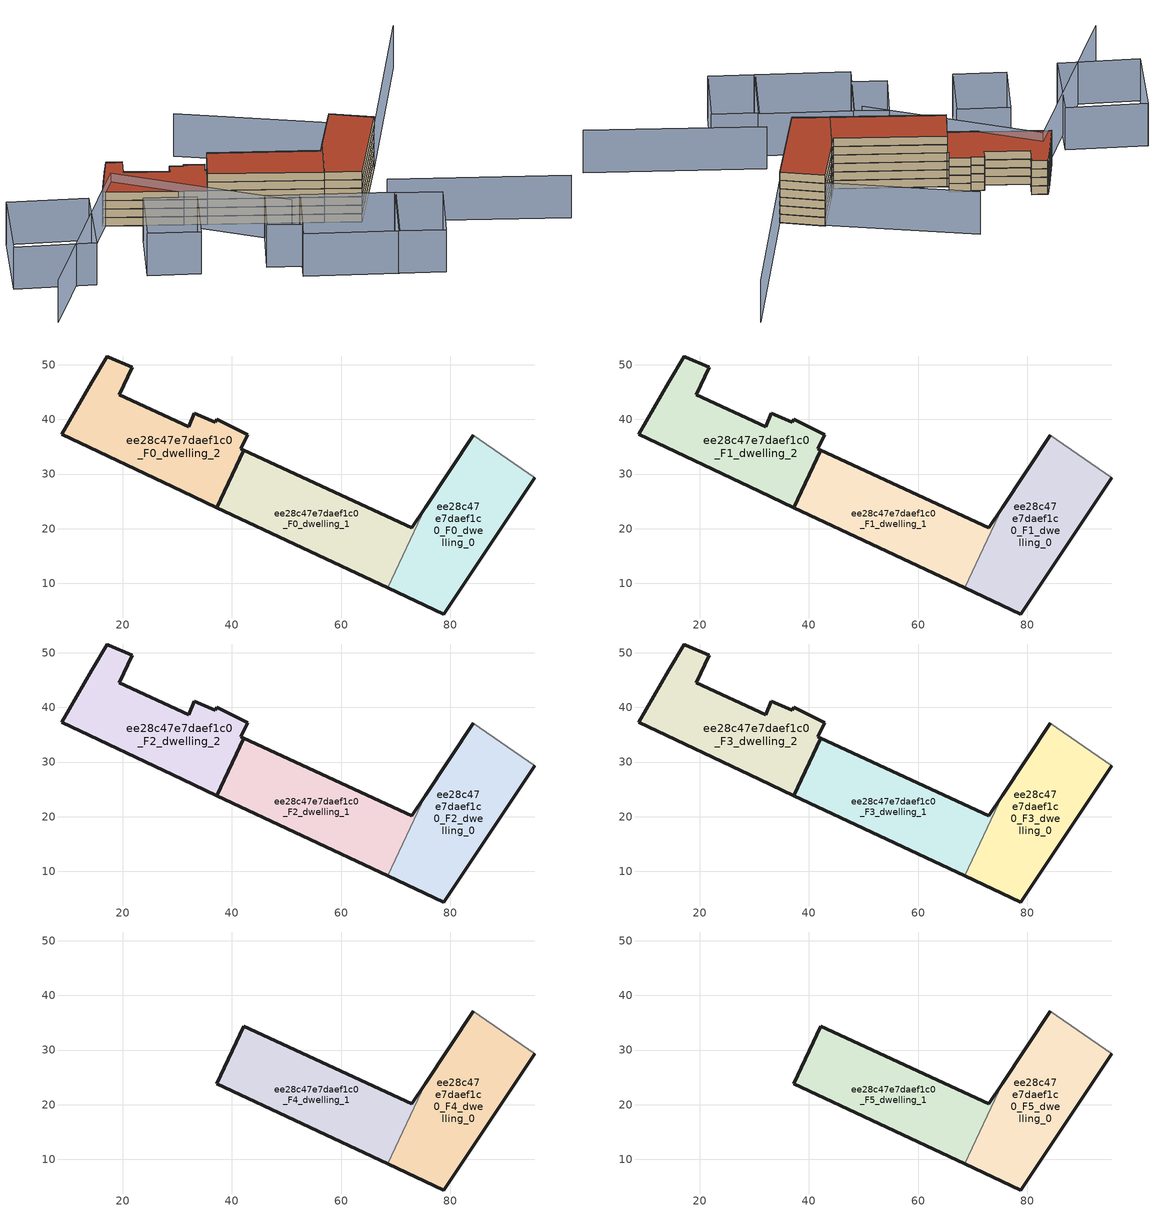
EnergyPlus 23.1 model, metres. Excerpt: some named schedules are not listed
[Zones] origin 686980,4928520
ee28c47e7daef1c0_F0_dwelling_0
 floor ground (EU_floor_Construction): 78.81,4.39 95.43,29.36 84.15,37.07 75.37,23.88 68.5,9.22 z0
 wall outside (EU_wall_Construction): 75.37,23.88 84.15,37.07 / 95.43,29.36 78.81,4.39 68.5,9.22 z0:3
 wall adiabatic (EU_wall_Construction): 84.15,37.07 95.43,29.36 z0:3
 wall to ee28c47e7daef1c0_F0_dwelling_1 (EU_wall_Construction): 68.5,9.22 75.37,23.88 z0:3
ee28c47e7daef1c0_F0_dwelling_1
 floor ground (EU_floor_Construction): 68.5,9.22 75.37,23.88 72.91,20.19 42.16,34.37 37.24,23.88 z0
 wall outside (EU_wall_Construction): 68.5,9.22 37.24,23.88 42.16,34.37 72.91,20.19 75.37,23.88 z0:3
ee28c47e7daef1c0_F0_dwelling_2
 floor ground (EU_floor_Construction): 37.24,23.88 42.16,34.37 41.66,34.6 42.93,37.21 37.19,40.02 36.94,39.5 33.16,41.15 32.09,38.63 19.43,44.47 21.73,49.54 17.47,51.41 17.17,51.6 14.36,46.81 8.86,37.29 30.89,26.85 z0
 wall outside (EU_wall_Construction): 37.19,40.02 42.93,37.21 41.66,34.6 42.16,34.37 37.24,23.88 30.89,26.85 8.86,37.29 14.36,46.81 17.17,51.6 17.47,51.41 21.73,49.54 19.43,44.47 32.09,38.63 33.16,41.15 36.94,39.5 37.19,40.02 z0:3
ee28c47e7daef1c0_F1_dwelling_0
 floor to ee28c47e7daef1c0_F0_dwelling_0 (EU_floor_Construction): 78.81,4.39 95.43,29.36 84.15,37.07 75.37,23.88 68.5,9.22 z3
 wall outside (EU_wall_Construction): 75.37,23.88 84.15,37.07 / 95.43,29.36 78.81,4.39 68.5,9.22 z3:6
 wall adiabatic (EU_wall_Construction): 84.15,37.07 95.43,29.36 z3:6
 wall to ee28c47e7daef1c0_F1_dwelling_1 (EU_wall_Construction): 68.5,9.22 75.37,23.88 z3:6
ee28c47e7daef1c0_F1_dwelling_1
 floor to ee28c47e7daef1c0_F0_dwelling_1 (EU_floor_Construction): 68.5,9.22 75.37,23.88 72.91,20.19 42.16,34.37 37.24,23.88 z3
 wall outside (EU_wall_Construction): 68.5,9.22 37.24,23.88 42.16,34.37 72.91,20.19 75.37,23.88 z3:6
ee28c47e7daef1c0_F1_dwelling_2
 floor to ee28c47e7daef1c0_F0_dwelling_2 (EU_floor_Construction): 37.24,23.88 42.16,34.37 41.66,34.6 42.93,37.21 37.19,40.02 36.94,39.5 33.16,41.15 32.09,38.63 19.43,44.47 21.73,49.54 17.47,51.41 17.17,51.6 14.36,46.81 8.86,37.29 30.89,26.85 z3
 wall outside (EU_wall_Construction): 37.19,40.02 42.93,37.21 41.66,34.6 42.16,34.37 37.24,23.88 30.89,26.85 8.86,37.29 14.36,46.81 17.17,51.6 17.47,51.41 21.73,49.54 19.43,44.47 32.09,38.63 33.16,41.15 36.94,39.5 37.19,40.02 z3:6
ee28c47e7daef1c0_F2_dwelling_0
 floor to ee28c47e7daef1c0_F1_dwelling_0 (EU_floor_Construction): 78.81,4.39 95.43,29.36 84.15,37.07 75.37,23.88 68.5,9.22 z6
 wall outside (EU_wall_Construction): 75.37,23.88 84.15,37.07 / 95.43,29.36 78.81,4.39 68.5,9.22 z6:9
 wall adiabatic (EU_wall_Construction): 84.15,37.07 95.43,29.36 z6:9
 wall to ee28c47e7daef1c0_F2_dwelling_1 (EU_wall_Construction): 68.5,9.22 75.37,23.88 z6:9
ee28c47e7daef1c0_F2_dwelling_1
 floor to ee28c47e7daef1c0_F1_dwelling_1 (EU_floor_Construction): 68.5,9.22 75.37,23.88 72.91,20.19 42.16,34.37 37.24,23.88 z6
 wall outside (EU_wall_Construction): 68.5,9.22 37.24,23.88 42.16,34.37 72.91,20.19 75.37,23.88 z6:9
ee28c47e7daef1c0_F2_dwelling_2
 floor to ee28c47e7daef1c0_F1_dwelling_2 (EU_floor_Construction): 37.24,23.88 42.16,34.37 41.66,34.6 42.93,37.21 37.19,40.02 36.94,39.5 33.16,41.15 32.09,38.63 19.43,44.47 21.73,49.54 17.47,51.41 17.17,51.6 14.36,46.81 8.86,37.29 30.89,26.85 z6
 wall outside (EU_wall_Construction): 37.19,40.02 42.93,37.21 41.66,34.6 42.16,34.37 37.24,23.88 30.89,26.85 8.86,37.29 14.36,46.81 17.17,51.6 17.47,51.41 21.73,49.54 19.43,44.47 32.09,38.63 33.16,41.15 36.94,39.5 37.19,40.02 z6:9
ee28c47e7daef1c0_F3_dwelling_0
 floor to ee28c47e7daef1c0_F2_dwelling_0 (EU_floor_Construction): 78.81,4.39 95.43,29.36 84.15,37.07 75.37,23.88 68.5,9.22 z9
 wall outside (EU_wall_Construction): 75.37,23.88 84.15,37.07 / 95.43,29.36 78.81,4.39 68.5,9.22 z9:12
 wall adiabatic (EU_wall_Construction): 84.15,37.07 95.43,29.36 z9:12
 wall to ee28c47e7daef1c0_F3_dwelling_1 (EU_wall_Construction): 68.5,9.22 75.37,23.88 z9:12
ee28c47e7daef1c0_F3_dwelling_1
 floor to ee28c47e7daef1c0_F2_dwelling_1 (EU_floor_Construction): 68.5,9.22 75.37,23.88 72.91,20.19 42.16,34.37 37.24,23.88 z9
 wall outside (EU_wall_Construction): 68.5,9.22 37.24,23.88 42.16,34.37 72.91,20.19 75.37,23.88 z9:12
ee28c47e7daef1c0_F3_dwelling_2
 floor to ee28c47e7daef1c0_F2_dwelling_2 (EU_floor_Construction): 37.24,23.88 42.16,34.37 41.66,34.6 42.93,37.21 37.19,40.02 36.94,39.5 33.16,41.15 32.09,38.63 19.43,44.47 21.73,49.54 17.47,51.41 17.17,51.6 14.36,46.81 8.86,37.29 30.89,26.85 z9
 wall outside (EU_wall_Construction): 37.19,40.02 42.93,37.21 41.66,34.6 42.16,34.37 37.24,23.88 30.89,26.85 8.86,37.29 14.36,46.81 17.17,51.6 17.47,51.41 21.73,49.54 19.43,44.47 32.09,38.63 33.16,41.15 36.94,39.5 37.19,40.02 z9:12
 roof outside (EU_roof_Construction): 37.19,40.02 42.93,37.21 41.66,34.6 42.16,34.37 37.24,23.88 30.89,26.85 8.86,37.29 14.36,46.81 17.17,51.6 17.47,51.41 21.73,49.54 19.43,44.47 32.09,38.63 33.16,41.15 36.94,39.5 z12
ee28c47e7daef1c0_F4_dwelling_0
 floor to ee28c47e7daef1c0_F3_dwelling_0 (EU_floor_Construction): 78.81,4.39 95.43,29.36 84.15,37.07 75.37,23.88 68.5,9.22 z12
 wall outside (EU_wall_Construction): 75.37,23.88 84.15,37.07 / 95.43,29.36 78.81,4.39 68.5,9.22 z12:15
 wall adiabatic (EU_wall_Construction): 84.15,37.07 95.43,29.36 z12:15
 wall to ee28c47e7daef1c0_F4_dwelling_1 (EU_wall_Construction): 68.5,9.22 75.37,23.88 z12:15
ee28c47e7daef1c0_F4_dwelling_1
 floor to ee28c47e7daef1c0_F3_dwelling_1 (EU_floor_Construction): 68.5,9.22 75.37,23.88 72.91,20.19 42.16,34.37 37.24,23.88 z12
 wall outside (EU_wall_Construction): 68.5,9.22 37.24,23.88 42.16,34.37 72.91,20.19 75.37,23.88 z12:15
ee28c47e7daef1c0_F5_dwelling_0
 floor to ee28c47e7daef1c0_F4_dwelling_0 (EU_floor_Construction): 78.81,4.39 95.43,29.36 84.15,37.07 75.37,23.88 68.5,9.22 z15
 wall outside (EU_wall_Construction): 75.37,23.88 84.15,37.07 / 95.43,29.36 78.81,4.39 68.5,9.22 z15:18
 wall adiabatic (EU_wall_Construction): 84.15,37.07 95.43,29.36 z15:18
 wall to ee28c47e7daef1c0_F5_dwelling_1 (EU_wall_Construction): 68.5,9.22 75.37,23.88 z15:18
 roof outside (EU_roof_Construction): 95.43,29.36 78.81,4.39 68.5,9.22 75.37,23.88 84.15,37.07 z18
ee28c47e7daef1c0_F5_dwelling_1
 floor to ee28c47e7daef1c0_F4_dwelling_1 (EU_floor_Construction): 68.5,9.22 75.37,23.88 72.91,20.19 42.16,34.37 37.24,23.88 z15
 wall outside (EU_wall_Construction): 68.5,9.22 37.24,23.88 42.16,34.37 72.91,20.19 75.37,23.88 z15:18
 roof outside (EU_roof_Construction): 75.37,23.88 68.5,9.22 37.24,23.88 42.16,34.37 72.91,20.19 z18
shading: -26.56,-3.48 13.77,41.48 / 13.77,41.48 55.22,4.3 / 135.29,-21.41 85.61,1.42 / 125.07,75.23 95.43,29.36 / 95.43,29.36 45.1,61.88 / 88.86,-31.11 75.8,-25.36 / 75.8,-25.36 84.17,-6.37 / 84.17,-6.37 97.23,-12.13 / 97.23,-12.13 88.86,-31.11 / 76.08,-25.48 49.88,-13.94 / 49.88,-13.94 58.44,5.49 / 58.44,5.49 84.64,-6.05 / 84.64,-6.05 76.08,-25.48 / 58.67,5.49 52.08,-9.07 / 52.08,-9.07 42.41,-4.69 / 42.41,-4.69 49,9.86 / 49,9.86 58.67,5.49 / 8.54,7.2 16.09,24.82 / 16.09,24.82 30.89,18.48 / 30.89,18.48 23.34,0.86 / 23.34,0.86 8.54,7.2 / -7.1,9.51 -30.15,18.51 / -30.15,18.51 -21.26,41.3 / -21.26,41.3 1.8,32.3 / 1.8,32.3 -7.1,9.51 z0:15
[Building]
EU S2 Campaign: North Axis=0; Terrain=City; Solar Distribution=FullExterior
[Site:Location]
Bologna: Latitude=44.5; Longitude=11.25; Time Zone=1; Elevation=37
[SizingPeriod:WeatherFileDays]
AnnualSizingPeriod: Begin Month=1; Begin Day of Month=1; End Month=12; End Day of Month=31; Day of Week for Start Day=Monday; Use Weather File Daylight Saving Period=No; Use Weather File Rain and Snow Indicators=No
[MATERIAL]
EU_InternalMass_Material: Roughness=MediumRough; Thickness=0.1; Conductivity=1; Density=1800; Specific Heat=900; Thermal Absorptance=0.9; Solar Absorptance=0.7; Visible Absorptance=0.7
[MATERIAL:NOMASS] Roughness=MediumRough; Thermal Absorptance=0.9; Solar Absorptance=0.7; Visible Absorptance=0.7
Name | Thermal Resistance
EU_wall_NoMass | 0.905828
EU_roof_NoMass | 0.37593
EU_floor_NoMass | 0.67114
[CONSTRUCTION]
EU_wall_Construction: EU_wall_NoMass
EU_roof_Construction: EU_roof_NoMass
EU_floor_Construction: EU_floor_NoMass
EU_InternalMass_Construction: EU_InternalMass_Material
[ZONE] Type=1; Multiplier=1; Ceiling Height=autocalculate; Floor Area=autocalculate; Part of Total Floor Area=Yes
Name | Volume
ee28c47e7daef1c0_F0_dwelling_0; ee28c47e7daef1c0_F1_dwelling_0; ee28c47e7daef1c0_F2_dwelling_0; ee28c47e7daef1c0_F3_dwelling_0; ee28c47e7daef1c0_F4_dwelling_0; ee28c47e7daef1c0_F5_dwelling_0 | 1216.1
ee28c47e7daef1c0_F0_dwelling_1; ee28c47e7daef1c0_F1_dwelling_1; ee28c47e7daef1c0_F2_dwelling_1; ee28c47e7daef1c0_F3_dwelling_1; ee28c47e7daef1c0_F4_dwelling_1; ee28c47e7daef1c0_F5_dwelling_1; ee28c47e7daef1c0_F0_dwelling_2; ee28c47e7daef1c0_F1_dwelling_2; ee28c47e7daef1c0_F2_dwelling_2; ee28c47e7daef1c0_F3_dwelling_2 | 1216.07
[INTERNALMASS] Construction=EU_InternalMass_Construction
Name | Zone or ZoneList | Surface Area
ee28c47e7daef1c0_F0_dwelling_0_EU_InternalMass | ee28c47e7daef1c0_F0_dwelling_0 | 405.365
ee28c47e7daef1c0_F0_dwelling_1_EU_InternalMass | ee28c47e7daef1c0_F0_dwelling_1 | 405.356
ee28c47e7daef1c0_F0_dwelling_2_EU_InternalMass | ee28c47e7daef1c0_F0_dwelling_2 | 405.358
ee28c47e7daef1c0_F1_dwelling_0_EU_InternalMass | ee28c47e7daef1c0_F1_dwelling_0 | 405.365
ee28c47e7daef1c0_F1_dwelling_1_EU_InternalMass | ee28c47e7daef1c0_F1_dwelling_1 | 405.356
ee28c47e7daef1c0_F1_dwelling_2_EU_InternalMass | ee28c47e7daef1c0_F1_dwelling_2 | 405.358
ee28c47e7daef1c0_F2_dwelling_0_EU_InternalMass | ee28c47e7daef1c0_F2_dwelling_0 | 405.365
ee28c47e7daef1c0_F2_dwelling_1_EU_InternalMass | ee28c47e7daef1c0_F2_dwelling_1 | 405.356
ee28c47e7daef1c0_F2_dwelling_2_EU_InternalMass | ee28c47e7daef1c0_F2_dwelling_2 | 405.358
ee28c47e7daef1c0_F3_dwelling_0_EU_InternalMass | ee28c47e7daef1c0_F3_dwelling_0 | 405.365
ee28c47e7daef1c0_F3_dwelling_1_EU_InternalMass | ee28c47e7daef1c0_F3_dwelling_1 | 405.356
ee28c47e7daef1c0_F3_dwelling_2_EU_InternalMass | ee28c47e7daef1c0_F3_dwelling_2 | 405.358
ee28c47e7daef1c0_F4_dwelling_0_EU_InternalMass | ee28c47e7daef1c0_F4_dwelling_0 | 608.039
ee28c47e7daef1c0_F4_dwelling_1_EU_InternalMass | ee28c47e7daef1c0_F4_dwelling_1 | 608.046
ee28c47e7daef1c0_F5_dwelling_0_EU_InternalMass | ee28c47e7daef1c0_F5_dwelling_0 | 608.039
ee28c47e7daef1c0_F5_dwelling_1_EU_InternalMass | ee28c47e7daef1c0_F5_dwelling_1 | 608.046
[OTHEREQUIPMENT] Fuel Type=Electricity; Design Level Calculation Method=Watts/Area; Power per Zone Floor Area=1; Fraction Latent=0; Fraction Radiant=0; Fraction Lost=0; Carbon Dioxide Generation Rate=0; EndUse Subcategory=EU_Step8_InternalGains
Name | Zone or ZoneList or Space or SpaceList | Schedule
EU_Step8_InternalGain_ee28c47e7daef1c0_F0_dwelling_0_f000 | ee28c47e7daef1c0_F0_dwelling_0 | EU_Step8_GainSchedule_ee28c47e7daef1c0_F0_dwelling_0_f000
EU_Step8_InternalGain_ee28c47e7daef1c0_F0_dwelling_1_f000 | ee28c47e7daef1c0_F0_dwelling_1 | EU_Step8_GainSchedule_ee28c47e7daef1c0_F0_dwelling_1_f000
EU_Step8_InternalGain_ee28c47e7daef1c0_F0_dwelling_2_f000 | ee28c47e7daef1c0_F0_dwelling_2 | EU_Step8_GainSchedule_ee28c47e7daef1c0_F0_dwelling_2_f000
EU_Step8_InternalGain_ee28c47e7daef1c0_F1_dwelling_0_f000 | ee28c47e7daef1c0_F1_dwelling_0 | EU_Step8_GainSchedule_ee28c47e7daef1c0_F1_dwelling_0_f000
EU_Step8_InternalGain_ee28c47e7daef1c0_F1_dwelling_1_f000 | ee28c47e7daef1c0_F1_dwelling_1 | EU_Step8_GainSchedule_ee28c47e7daef1c0_F1_dwelling_1_f000
EU_Step8_InternalGain_ee28c47e7daef1c0_F1_dwelling_2_f000 | ee28c47e7daef1c0_F1_dwelling_2 | EU_Step8_GainSchedule_ee28c47e7daef1c0_F1_dwelling_2_f000
EU_Step8_InternalGain_ee28c47e7daef1c0_F2_dwelling_0_f000 | ee28c47e7daef1c0_F2_dwelling_0 | EU_Step8_GainSchedule_ee28c47e7daef1c0_F2_dwelling_0_f000
EU_Step8_InternalGain_ee28c47e7daef1c0_F2_dwelling_1_f000 | ee28c47e7daef1c0_F2_dwelling_1 | EU_Step8_GainSchedule_ee28c47e7daef1c0_F2_dwelling_1_f000
EU_Step8_InternalGain_ee28c47e7daef1c0_F2_dwelling_2_f000 | ee28c47e7daef1c0_F2_dwelling_2 | EU_Step8_GainSchedule_ee28c47e7daef1c0_F2_dwelling_2_f000
EU_Step8_InternalGain_ee28c47e7daef1c0_F3_dwelling_0_f000 | ee28c47e7daef1c0_F3_dwelling_0 | EU_Step8_GainSchedule_ee28c47e7daef1c0_F3_dwelling_0_f000
EU_Step8_InternalGain_ee28c47e7daef1c0_F3_dwelling_1_f000 | ee28c47e7daef1c0_F3_dwelling_1 | EU_Step8_GainSchedule_ee28c47e7daef1c0_F3_dwelling_1_f000
EU_Step8_InternalGain_ee28c47e7daef1c0_F3_dwelling_2_f000 | ee28c47e7daef1c0_F3_dwelling_2 | EU_Step8_GainSchedule_ee28c47e7daef1c0_F3_dwelling_2_f000
EU_Step8_InternalGain_ee28c47e7daef1c0_F4_dwelling_0_f000 | ee28c47e7daef1c0_F4_dwelling_0 | EU_Step8_GainSchedule_ee28c47e7daef1c0_F4_dwelling_0_f000
EU_Step8_InternalGain_ee28c47e7daef1c0_F4_dwelling_1_f000 | ee28c47e7daef1c0_F4_dwelling_1 | EU_Step8_GainSchedule_ee28c47e7daef1c0_F4_dwelling_1_f000
EU_Step8_InternalGain_ee28c47e7daef1c0_F5_dwelling_0_f000 | ee28c47e7daef1c0_F5_dwelling_0 | EU_Step8_GainSchedule_ee28c47e7daef1c0_F5_dwelling_0_f000
EU_Step8_InternalGain_ee28c47e7daef1c0_F5_dwelling_1_f000 | ee28c47e7daef1c0_F5_dwelling_1 | EU_Step8_GainSchedule_ee28c47e7daef1c0_F5_dwelling_1_f000
[ZONEVENTILATION:DESIGNFLOWRATE] Schedule=EU_AlwaysOn; Design Flow Rate Calculation Method=AirChanges/Hour; Air Changes per Hour=0.73129; Ventilation Type=Natural; Fan Pressure Rise=0; Fan Total Efficiency=1; Constant Term Coefficient=1; Temperature Term Coefficient=0; Velocity Term Coefficient=0; Velocity Squared Term Coefficient=0; Minimum Indoor Temperature=-100; Maximum Indoor Temperature=100; Delta Temperature=-100; Minimum Outdoor Temperature=-100; Maximum Outdoor Temperature=100; Maximum Wind Speed=40
Name | Zone or ZoneList or Space or SpaceList
EU_ConstantAir_ee28c47e7daef1c0_F0_dwelling_0 | ee28c47e7daef1c0_F0_dwelling_0
EU_ConstantAir_ee28c47e7daef1c0_F0_dwelling_1 | ee28c47e7daef1c0_F0_dwelling_1
EU_ConstantAir_ee28c47e7daef1c0_F0_dwelling_2 | ee28c47e7daef1c0_F0_dwelling_2
EU_ConstantAir_ee28c47e7daef1c0_F1_dwelling_0 | ee28c47e7daef1c0_F1_dwelling_0
EU_ConstantAir_ee28c47e7daef1c0_F1_dwelling_1 | ee28c47e7daef1c0_F1_dwelling_1
EU_ConstantAir_ee28c47e7daef1c0_F1_dwelling_2 | ee28c47e7daef1c0_F1_dwelling_2
EU_ConstantAir_ee28c47e7daef1c0_F2_dwelling_0 | ee28c47e7daef1c0_F2_dwelling_0
EU_ConstantAir_ee28c47e7daef1c0_F2_dwelling_1 | ee28c47e7daef1c0_F2_dwelling_1
EU_ConstantAir_ee28c47e7daef1c0_F2_dwelling_2 | ee28c47e7daef1c0_F2_dwelling_2
EU_ConstantAir_ee28c47e7daef1c0_F3_dwelling_0 | ee28c47e7daef1c0_F3_dwelling_0
EU_ConstantAir_ee28c47e7daef1c0_F3_dwelling_1 | ee28c47e7daef1c0_F3_dwelling_1
EU_ConstantAir_ee28c47e7daef1c0_F3_dwelling_2 | ee28c47e7daef1c0_F3_dwelling_2
EU_ConstantAir_ee28c47e7daef1c0_F4_dwelling_0 | ee28c47e7daef1c0_F4_dwelling_0
EU_ConstantAir_ee28c47e7daef1c0_F4_dwelling_1 | ee28c47e7daef1c0_F4_dwelling_1
EU_ConstantAir_ee28c47e7daef1c0_F5_dwelling_0 | ee28c47e7daef1c0_F5_dwelling_0
EU_ConstantAir_ee28c47e7daef1c0_F5_dwelling_1 | ee28c47e7daef1c0_F5_dwelling_1
[HVACTEMPLATE:THERMOSTAT] Constant Heating Setpoint=20; Constant Cooling Setpoint=50
EU_HeatOnly_ee28c47e7daef1c0_F0_dwelling_0; EU_HeatOnly_ee28c47e7daef1c0_F0_dwelling_1; EU_HeatOnly_ee28c47e7daef1c0_F0_dwelling_2; EU_HeatOnly_ee28c47e7daef1c0_F1_dwelling_0; EU_HeatOnly_ee28c47e7daef1c0_F1_dwelling_1; EU_HeatOnly_ee28c47e7daef1c0_F1_dwelling_2; EU_HeatOnly_ee28c47e7daef1c0_F2_dwelling_0; EU_HeatOnly_ee28c47e7daef1c0_F2_dwelling_1; EU_HeatOnly_ee28c47e7daef1c0_F2_dwelling_2; EU_HeatOnly_ee28c47e7daef1c0_F3_dwelling_0; EU_HeatOnly_ee28c47e7daef1c0_F3_dwelling_1; EU_HeatOnly_ee28c47e7daef1c0_F3_dwelling_2; EU_HeatOnly_ee28c47e7daef1c0_F4_dwelling_0; EU_HeatOnly_ee28c47e7daef1c0_F4_dwelling_1; EU_HeatOnly_ee28c47e7daef1c0_F5_dwelling_0; EU_HeatOnly_ee28c47e7daef1c0_F5_dwelling_1
[HVACTEMPLATE:ZONE:IDEALLOADSAIRSYSTEM] System Availability Schedule=EU_AlwaysOn; Maximum Heating Supply Air Temperature=50; Minimum Cooling Supply Air Temperature=13; Maximum Heating Supply Air Humidity Ratio=0.0156; Minimum Cooling Supply Air Humidity Ratio=0.0077; Heating Limit=NoLimit; Cooling Limit=NoLimit; Heating Availability Schedule=EU_AlwaysOn; Cooling Availability Schedule=EU_CoolingOff; Dehumidification Control Type=ConstantSensibleHeatRatio; Cooling Sensible Heat Ratio=0.7; Dehumidification Setpoint=60; Humidification Control Type=None; Humidification Setpoint=30; Outdoor Air Method=None; Outdoor Air Flow Rate per Person=0.00944; Outdoor Air Flow Rate per Zone Floor Area=0; Outdoor Air Flow Rate per Zone=0; Demand Controlled Ventilation Type=None; Outdoor Air Economizer Type=NoEconomizer; Heat Recovery Type=None; Sensible Heat Recovery Effectiveness=0.7; Latent Heat Recovery Effectiveness=0.65
Name | Template Thermostat
ee28c47e7daef1c0_F0_dwelling_0 | EU_HeatOnly_ee28c47e7daef1c0_F0_dwelling_0
ee28c47e7daef1c0_F0_dwelling_1 | EU_HeatOnly_ee28c47e7daef1c0_F0_dwelling_1
ee28c47e7daef1c0_F0_dwelling_2 | EU_HeatOnly_ee28c47e7daef1c0_F0_dwelling_2
ee28c47e7daef1c0_F1_dwelling_0 | EU_HeatOnly_ee28c47e7daef1c0_F1_dwelling_0
ee28c47e7daef1c0_F1_dwelling_1 | EU_HeatOnly_ee28c47e7daef1c0_F1_dwelling_1
ee28c47e7daef1c0_F1_dwelling_2 | EU_HeatOnly_ee28c47e7daef1c0_F1_dwelling_2
ee28c47e7daef1c0_F2_dwelling_0 | EU_HeatOnly_ee28c47e7daef1c0_F2_dwelling_0
ee28c47e7daef1c0_F2_dwelling_1 | EU_HeatOnly_ee28c47e7daef1c0_F2_dwelling_1
ee28c47e7daef1c0_F2_dwelling_2 | EU_HeatOnly_ee28c47e7daef1c0_F2_dwelling_2
ee28c47e7daef1c0_F3_dwelling_0 | EU_HeatOnly_ee28c47e7daef1c0_F3_dwelling_0
